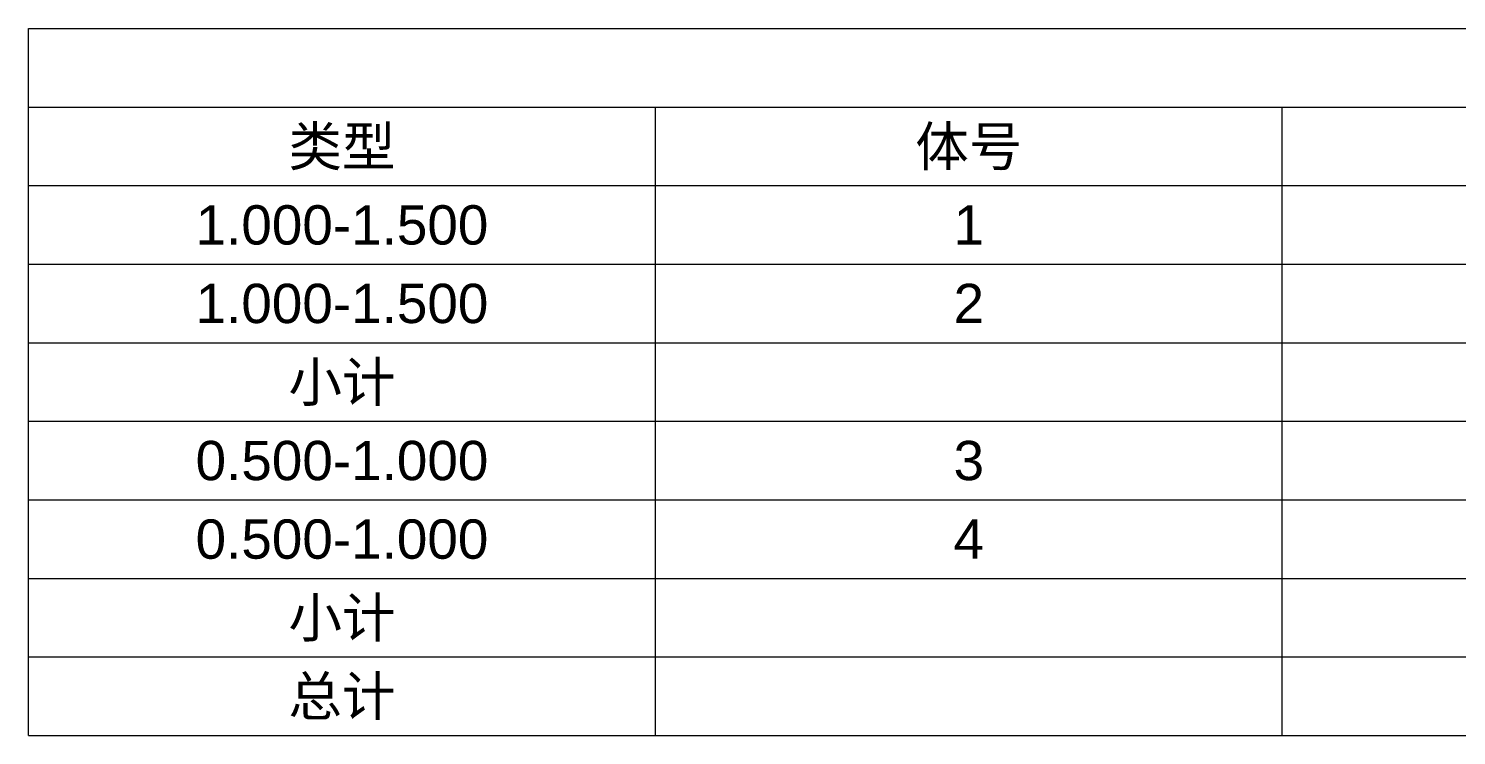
# Model space of a CAD drawing. Header units: inches. Extents: x 469961 to 470038, y 4349672 to 4349793.
# Drawn here: x 469961.41 to 469985.81, y 4349671.76 to 4349683.84 of the extents above; entities that cross this region are included whole.
import ezdxf
from ezdxf.enums import TextEntityAlignment as Align

# ---------------------------------------------------------------- set-up
doc = ezdxf.new("R2010")
doc.units = ezdxf.units.IN
doc.header["$MEASUREMENT"] = 0
doc.styles.add('3dmine_textStyle_2', font='arial.ttf', dxfattribs={"height": 1})

msp = doc.modelspace()

# ---------------------------------------------------------------- linework, layer by layer
at = {"color": 7, "linetype": 'Continuous', "lineweight": 0, "elevation": 1985.923}
for points in [[(469961.414, 4349682.5), (469961.414, 4349683.842), (470025.687, 4349683.842)], [(469961.414, 4349671.764), (470025.687, 4349671.764), (470025.687, 4349683.842)], [(469961.414, 4349681.158), (469961.414, 4349682.5), (469972.126, 4349682.5)], [(469972.126, 4349681.158), (469972.126, 4349682.5), (469982.838, 4349682.5)], [(469982.838, 4349681.158), (469982.838, 4349682.5), (469993.551, 4349682.5)], [(469961.414, 4349679.816), (469961.414, 4349681.158), (469972.126, 4349681.158)], [(469972.126, 4349679.816), (469972.126, 4349681.158), (469982.838, 4349681.158)], [(469982.838, 4349679.816), (469982.838, 4349681.158), (469993.551, 4349681.158)], [(469961.414, 4349678.474), (469961.414, 4349679.816), (469972.126, 4349679.816)], [(469972.126, 4349678.474), (469972.126, 4349679.816), (469982.838, 4349679.816)], [(469982.838, 4349678.474), (469982.838, 4349679.816), (469993.551, 4349679.816)], [(469961.414, 4349677.132), (469961.414, 4349678.474), (469972.126, 4349678.474)], [(469972.126, 4349677.132), (469972.126, 4349678.474), (469982.838, 4349678.474)], [(469982.838, 4349677.132), (469982.838, 4349678.474), (469993.551, 4349678.474)], [(469961.414, 4349675.79), (469961.414, 4349677.132), (469972.126, 4349677.132)], [(469972.126, 4349675.79), (469972.126, 4349677.132), (469982.838, 4349677.132)], [(469982.838, 4349675.79), (469982.838, 4349677.132), (469993.551, 4349677.132)], [(469961.414, 4349674.448), (469961.414, 4349675.79), (469972.126, 4349675.79)], [(469972.126, 4349674.448), (469972.126, 4349675.79), (469982.838, 4349675.79)], [(469982.838, 4349674.448), (469982.838, 4349675.79), (469993.551, 4349675.79)], [(469961.414, 4349673.106), (469961.414, 4349674.448), (469972.126, 4349674.448)], [(469972.126, 4349673.106), (469972.126, 4349674.448), (469982.838, 4349674.448)], [(469982.838, 4349673.106), (469982.838, 4349674.448), (469993.551, 4349674.448)], [(469961.414, 4349671.764), (469961.414, 4349673.106), (469972.126, 4349673.106)], [(469972.126, 4349671.764), (469972.126, 4349673.106), (469982.838, 4349673.106)], [(469982.838, 4349671.764), (469982.838, 4349673.106), (469993.551, 4349673.106)]]:
    msp.add_lwpolyline(points, dxfattribs=at)

# ---------------------------------------------------------------- texts
at = {"color": 7, "linetype": 'Continuous', "lineweight": 0, "style": '3dmine_textStyle_2'}
for s, height, p in [('类型', 0.671, (469966.77, 4349681.829, 1985.923)), ('体号', 0.671, (469977.482, 4349681.829, 1985.923)), ('1.000-1.500', 0.67101, (469966.77, 4349680.487, 1985.923)), ('1', 0.671, (469977.482, 4349680.487, 1985.923)), ('1.000-1.500', 0.67101, (469966.77, 4349679.145, 1985.923)), ('2', 0.671, (469977.482, 4349679.145, 1985.923)), ('小计', 0.671, (469966.77, 4349677.803, 1985.923)), ('0.500-1.000', 0.67101, (469966.77, 4349676.461, 1985.923)), ('3', 0.671, (469977.482, 4349676.461, 1985.923)), ('0.500-1.000', 0.67101, (469966.77, 4349675.119, 1985.923)), ('4', 0.671, (469977.482, 4349675.119, 1985.923)), ('小计', 0.671, (469966.77, 4349673.777, 1985.923)), ('总计', 0.671, (469966.77, 4349672.435, 1985.923))]:
    msp.add_text(s, height=height, dxfattribs=at).set_placement(p, align=Align.MIDDLE_CENTER)

doc.saveas('drawing.dxf')
